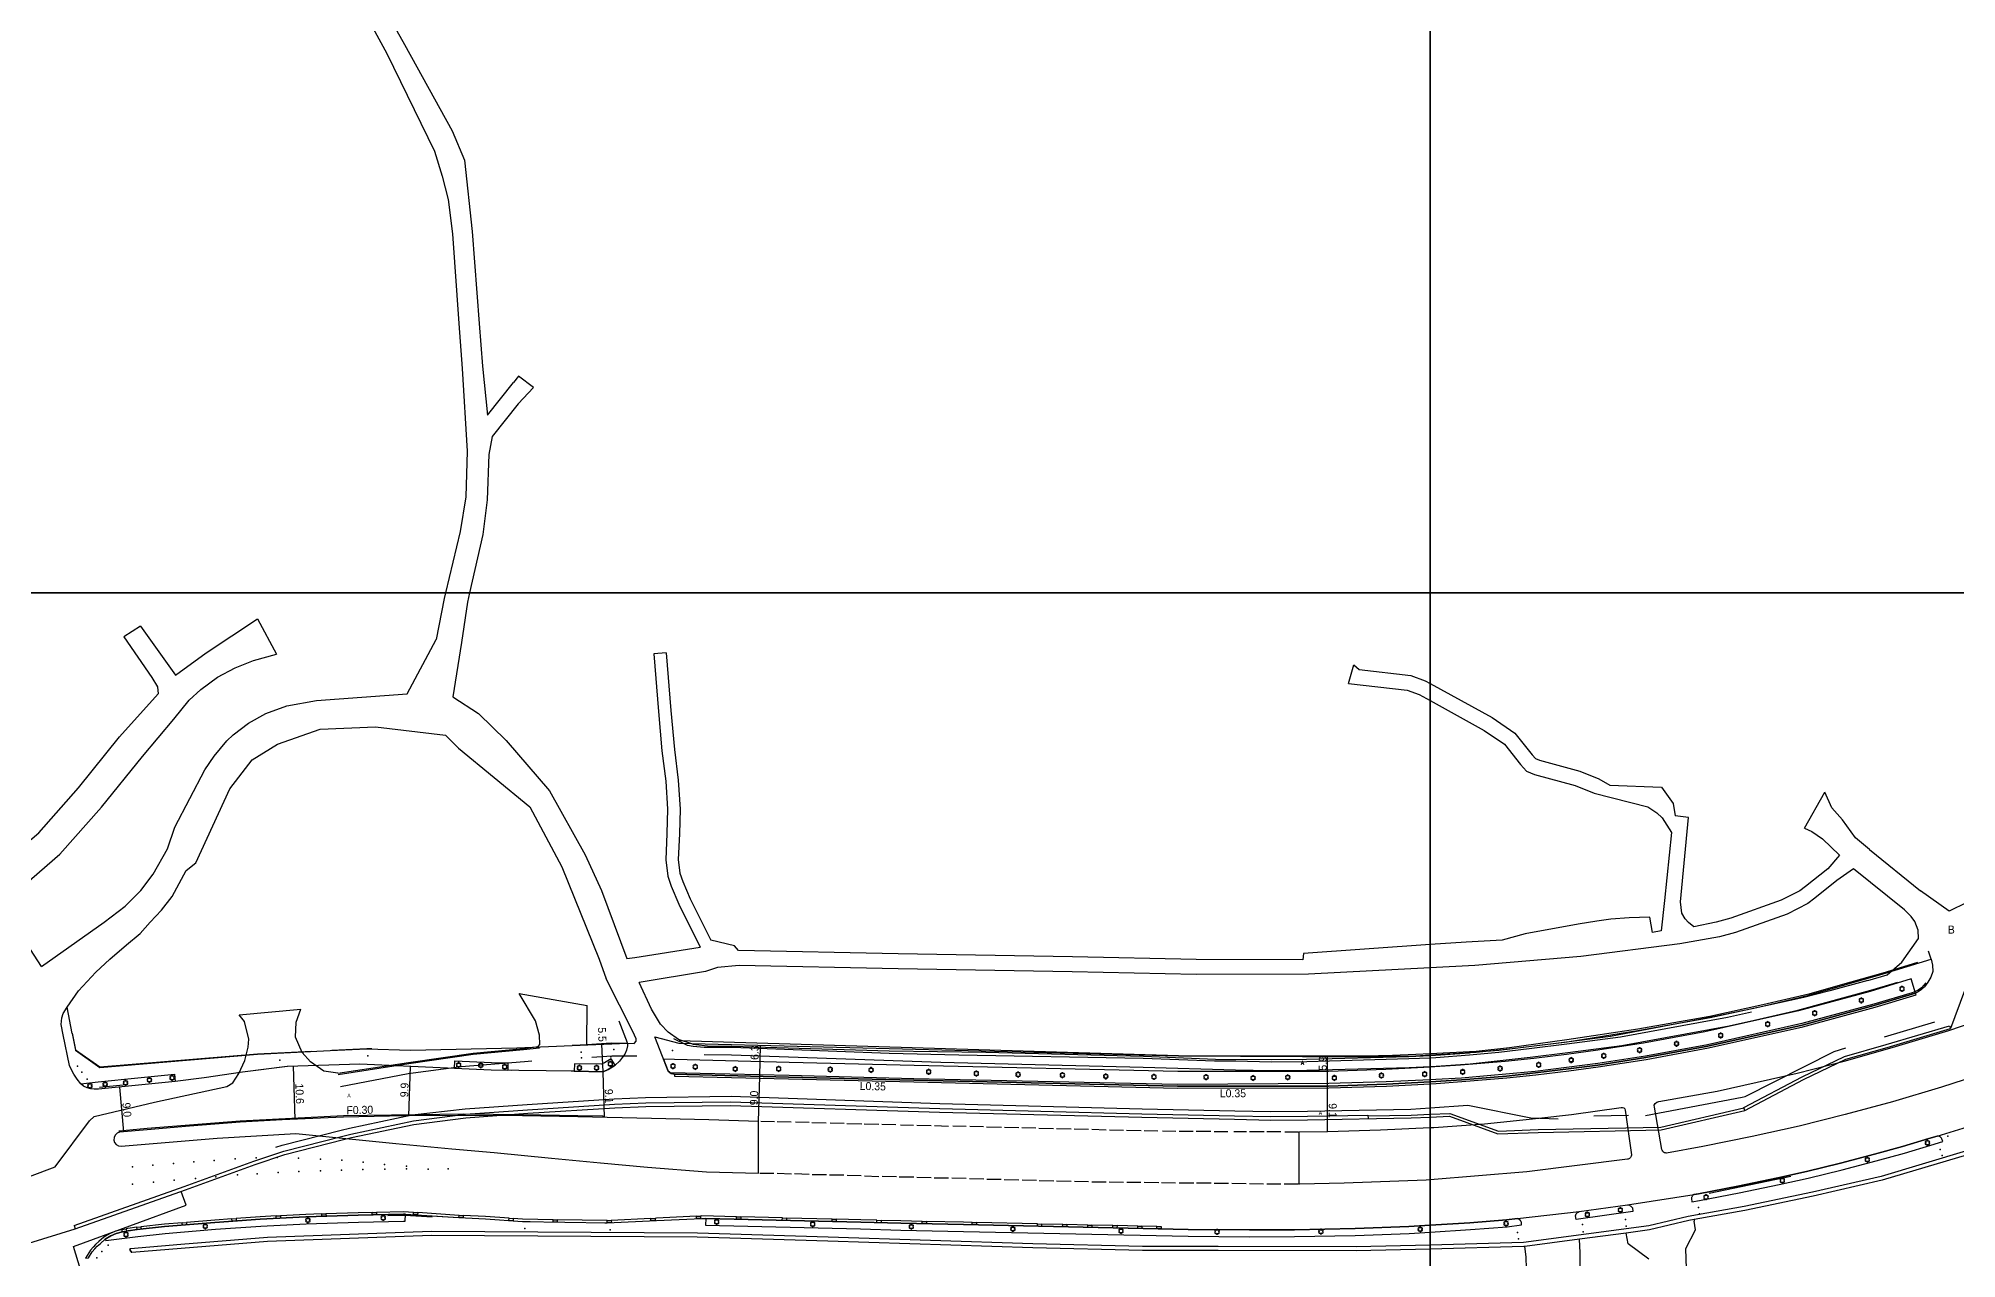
# Model space of a CAD drawing. Header units: metres. Extents: x -18400 to -16000, y -119400 to -117000.
# Drawn here: x -17078.3 to -16694.7, y -117733.1 to -117489.2 of the extents above; entities that cross this region are included whole.
import ezdxf

# ---------------------------------------------------------------- set-up
doc = ezdxf.new("R2010")
doc.units = ezdxf.units.M
doc.header["$LTSCALE"] = 2.5
for name, color, linetype in [('側溝・桝', 7, 'Continuous'), ('図郭', 7, 'Continuous'), ('幅員', 7, 'Continuous'), ('植栽', 7, 'Continuous'), ('歩道・分離帯・安全施設', 7, 'Continuous'), ('舗装', 7, 'Continuous'), ('道路', 7, 'Continuous')]:
    doc.layers.add(name, color=color, linetype=linetype)
doc.styles.add('DM_ANOTATION', font='txt.shx', dxfattribs={"bigfont": 'pscdm.shx'})
doc.styles.get("Standard").update_dxf_attribs({"font": ''})
doc.styles.get('Standard').set_extended_font_data('@MS PGothic')

# ---------------------------------------------------------------- blocks, each defined once
blk = doc.blocks.new('223900')
for centre, start, end in [((-0.57735, 0.333333), 30, 270), ((-0.57735, -0.333333), 90, 330), ((0, 0.666667), 330, 210), ((0.57735, 0.333333), 270, 150), ((0.57735, -0.333333), 210, 90), ((0, -0.666667), 150, 30)]:
    blk.add_arc(centre, 0.333333, start, end)

msp = doc.modelspace()

# ---------------------------------------------------------------- linework, layer by layer
at = {"layer": '側溝・桝'}
for points in [[(-16800, -117698.14), (-16798.79, -117698.07), (-16793.64, -117697.71), (-16784.62, -117696.96), (-16778.84, -117696.34), (-16772.24, -117695.54), (-16766.39, -117694.76), (-16756.76, -117693.27), (-16744.33, -117690.99), (-16725.46, -117686.76), (-16711.01, -117682.85), (-16702.81, -117680.36), (-16702.92, -117680.01)], [(-16737.06, -117703.49), (-16737.27, -117702.92), (-16725.57, -117696.76), (-16717.09, -117692.67), (-16708.78, -117690.32), (-16696.1, -117686.56), (-16695.92, -117687.13)], [(-16951.08, -117696.25), (-16951.09, -117696.6), (-16928.26, -117697.18), (-16903.24, -117697.77), (-16850.49, -117699.01), (-16820.26, -117698.99), (-16808.7, -117698.61), (-16800, -117698.14)], [(-17071.15, -117726.48), (-17049.11, -117718.68), (-17035.19, -117713.61), (-17029.21, -117711.63), (-17017.41, -117708.61), (-17015.79, -117708.24), (-17003.3, -117705.59), (-16992.85, -117704.24), (-16980.45, -117703.35), (-16963.07, -117702.25), (-16956.84, -117701.97), (-16939.9, -117701.76), (-16898.05, -117703.12), (-16857.61, -117704.13), (-16839.08, -117704.55), (-16831.85, -117704.72), (-16824.48, -117704.64), (-16812.41, -117704.41)], [(-17062.08, -117707.84), (-17062.11, -117707.55), (-17056.56, -117707.04), (-17037.93, -117705.54), (-17017.27, -117704.5), (-16993.22, -117704.17), (-16981.5, -117704.28), (-16970.43, -117704.47), (-16965.44, -117704.58), (-16965.45, -117704.88)], [(-16812.41, -117704.56), (-16803.79, -117704.4), (-16800, -117704.25)], [(-16800, -117704.25), (-16796.05, -117704.09), (-16786.33, -117707.63), (-16778.37, -117707.32), (-16753.86, -117706.82), (-16737.25, -117702.97)], [(-16692.75, -117711.58), (-16709.8, -117716.67), (-16723.53, -117719.82), (-16737.17, -117722.7), (-16748.41, -117724.71), (-16756.25, -117726.57), (-16781.3, -117729.89), (-16800, -117730.38)], [(-17021.6, -117724.17), (-17024.81, -117724.28), (-17029.89, -117724.54)], [(-17011.53, -117723.87), (-17014.35, -117723.93), (-17020.77, -117724.14)], [(-17003.26, -117723.86), (-17005.24, -117723.73), (-17010.7, -117723.85)], [(-16994.16, -117724.45), (-17002.43, -117723.91)], [(-16984.16, -117725.03), (-16988.85, -117724.7), (-16993.33, -117724.49)], [(-17061.57, -117727.26), (-17061.6, -117727.27), (-17062.88, -117727.63), (-17064.03, -117728.13), (-17065.17, -117728.8), (-17066.19, -117729.71), (-17066.83, -117730.29), (-17067.31, -117730.81), (-17067.89, -117731.44), (-17068.85, -117733)], [(-17058.59, -117726.8), (-17060.41, -117727.06), (-17060.75, -117727.12)], [(-16800, -117730.38), (-16814.75, -117730.76), (-16842.37, -117730.7), (-16857.51, -117730.66), (-16879.41, -117730.16), (-16920.38, -117728.81), (-16946.51, -117728.03), (-16999.69, -117727.7), (-17032.49, -117728.89), (-17049.81, -117730.25), (-17059.86, -117731.17)], [(-17049.51, -117725.93), (-17053.08, -117726.22), (-17057.8, -117726.72)], [(-17039.59, -117725.15), (-17043.02, -117725.38), (-17048.68, -117725.86)], [(-17030.72, -117724.58), (-17033.93, -117724.75), (-17038.76, -117725.09)], [(-16975.36, -117725.32), (-16981.47, -117725.22), (-16983.33, -117725.09)], [(-16964.55, -117725.48), (-16974.53, -117725.33)], [(-16955.8, -117725.09), (-16963.72, -117725.45)], [(-16946.71, -117724.64), (-16954.68, -117725.04), (-16954.97, -117725.05)], [(-16938.65, -117724.75), (-16945.6, -117724.58), (-16945.88, -117724.6)], [(-16929.51, -117724.97), (-16937.82, -117724.77)], [(-16919.57, -117725.21), (-16928.68, -117724.99)], [(-16910.6, -117725.43), (-16913.83, -117725.34), (-16918.74, -117725.23)], [(-16901.53, -117725.65), (-16905.79, -117725.55), (-16909.77, -117725.45)], [(-16891.54, -117725.88), (-16893.28, -117725.84), (-16900.7, -117725.67)], [(-16878.49, -117726.17), (-16890.71, -117725.9)], [(-16873.45, -117726.27), (-16877.66, -117726.18)], [(-16868.44, -117726.38), (-16872.62, -117726.29)], [(-16863.42, -117726.49), (-16867.61, -117726.4)], [(-16858.44, -117726.6), (-16862.59, -117726.51)], [(-16854.62, -117726.68), (-16857.61, -117726.62)], [(-16747.19, -117725.31), (-16748.24, -117725.5), (-16756.12, -117727.36), (-16760.79, -117727.98)], [(-17059.87, -117731.17), (-17060.04, -117731.29)], [(-17060.04, -117731.29), (-17059.61, -117731.89)], [(-17059.61, -117731.89), (-17059.95, -117731.4)], [(-16770.11, -117729.22), (-16781.01, -117730.67)], [(-17068.85, -117733), (-17068.26, -117732.93)]]:
    msp.add_lwpolyline(points, dxfattribs=at)
at = {"layer": '側溝・桝', "flags": 128}
for points in [[(-16812.41, -117704.41), (-16812.4, -117705.11)], [(-17071.15, -117726.48), (-17070.93, -117727.14)]]:
    msp.add_lwpolyline(points, dxfattribs=at)
at = {"layer": '側溝・桝'}
for points in [[(-17030.7, -117725.05), (-17030.72, -117724.58), (-17029.89, -117724.54), (-17029.87, -117725.01)], [(-17021.58, -117724.64), (-17021.6, -117724.17), (-17020.77, -117724.14), (-17020.75, -117724.61)], [(-17011.52, -117724.34), (-17011.53, -117723.87), (-17010.7, -117723.85), (-17010.69, -117724.32)], [(-17003.29, -117724.32), (-17003.26, -117723.86), (-17002.43, -117723.91), (-17002.46, -117724.38)], [(-16994.18, -117724.92), (-16994.16, -117724.45), (-16993.33, -117724.49), (-16993.35, -117724.96)], [(-17061.49, -117727.72), (-17061.57, -117727.26), (-17060.75, -117727.12), (-17060.67, -117727.58)], [(-17058.55, -117727.27), (-17058.59, -117726.8), (-17057.8, -117726.72), (-17057.75, -117727.18)], [(-17049.47, -117726.39), (-17049.51, -117725.93), (-17048.68, -117725.86), (-17048.64, -117726.32)], [(-17039.56, -117725.61), (-17039.59, -117725.15), (-17038.76, -117725.09), (-17038.72, -117725.55)], [(-16984.19, -117725.5), (-16984.16, -117725.03), (-16983.33, -117725.09), (-16983.36, -117725.55)], [(-16975.37, -117725.78), (-16975.36, -117725.32), (-16974.53, -117725.33), (-16974.54, -117725.79)], [(-16964.53, -117725.95), (-16964.55, -117725.48), (-16963.72, -117725.45), (-16963.69, -117725.91)], [(-16955.78, -117725.55), (-16955.8, -117725.09), (-16954.97, -117725.05), (-16954.95, -117725.52)], [(-16946.69, -117725.1), (-16946.71, -117724.64), (-16945.88, -117724.6), (-16945.86, -117725.06)], [(-16938.66, -117725.21), (-16938.65, -117724.75), (-16937.82, -117724.77), (-16937.83, -117725.23)], [(-16929.52, -117725.43), (-16929.51, -117724.97), (-16928.68, -117724.99), (-16928.69, -117725.45)], [(-16919.58, -117725.67), (-16919.57, -117725.21), (-16918.74, -117725.23), (-16918.74, -117725.69)], [(-16910.62, -117725.89), (-16910.6, -117725.43), (-16909.77, -117725.45), (-16909.78, -117725.92)], [(-16901.54, -117726.12), (-16901.53, -117725.65), (-16900.7, -117725.67), (-16900.71, -117726.14)], [(-16891.55, -117726.35), (-16891.54, -117725.88), (-16890.71, -117725.9), (-16890.72, -117726.36)], [(-16878.5, -117726.63), (-16878.49, -117726.17), (-16877.66, -117726.18), (-16877.67, -117726.65)], [(-16873.46, -117726.74), (-16873.45, -117726.27), (-16872.62, -117726.29), (-16872.63, -117726.76)], [(-16868.45, -117726.85), (-16868.44, -117726.38), (-16867.61, -117726.4), (-16867.62, -117726.87)], [(-16863.43, -117726.96), (-16863.42, -117726.49), (-16862.59, -117726.51), (-16862.6, -117726.98)], [(-16858.45, -117727.07), (-16858.44, -117726.6), (-16857.61, -117726.62), (-16857.62, -117727.08)], [(-16854.63, -117727.15), (-16854.62, -117726.68), (-16853.79, -117726.7), (-16853.79, -117727.17)]]:
    msp.add_lwpolyline(points, close=True, dxfattribs=at)
at = {"layer": '図郭'}
for points in [[(-17600, -117600), (-16800, -117600), (-16800, -117000), (-17600, -117000)], [(-16800, -117600), (-16000, -117600), (-16000, -117000), (-16800, -117000)], [(-17600, -118200), (-16800, -118200), (-16800, -117600), (-17600, -117600)], [(-16800, -118200), (-16000, -118200), (-16000, -117600), (-16800, -117600)]]:
    msp.add_lwpolyline(points, close=True, dxfattribs=at)
at = {"layer": '幅員'}
for points in [[(-16965.35, -117695.76), (-16965.58, -117690.25)], [(-16934.02, -117696.68), (-16933.86, -117690.43)], [(-16820.5, -117698.63), (-16820.47, -117692.74)], [(-17026.92, -117705.22), (-17027.27, -117694.64)], [(-17004.2, -117704.54), (-17003.87, -117694.67)], [(-16965.1, -117704.89), (-16965.35, -117695.76)], [(-16934.25, -117705.66), (-16934.02, -117696.68)], [(-17062.04, -117698.81), (-17061.23, -117707.77)], [(-16820.5, -117707.69), (-16820.5, -117698.63)]]:
    msp.add_lwpolyline(points, dxfattribs=at)
at = {"layer": '植栽'}
for points in [[(-16800, -117697.78), (-16798.83, -117697.72), (-16793.69, -117697.35), (-16784.68, -117696.6), (-16778.91, -117695.99), (-16772.31, -117695.19), (-16766.47, -117694.41), (-16756.85, -117692.92), (-16744.44, -117690.64), (-16725.6, -117686.42), (-16711.17, -117682.51), (-16702.92, -117680.01), (-16703.77, -117677.2)], [(-16703.77, -117677.2), (-16711.98, -117679.69), (-16726.31, -117683.56), (-16745.03, -117687.76), (-16757.34, -117690.02), (-16766.89, -117691.5), (-16772.69, -117692.27), (-16779.24, -117693.07), (-16784.95, -117693.67), (-16793.92, -117694.42), (-16799.01, -117694.78), (-16800, -117694.83)], [(-16800, -117694.83), (-16808.85, -117695.31), (-16820.33, -117695.69), (-16850.45, -117695.71), (-16903.16, -117694.47), (-16928.18, -117693.88), (-16951.07, -117693.3), (-16953.29, -117693.26), (-16952.33, -117695.64), (-16951.74, -117696.09), (-16951.14, -117696.25), (-16928.25, -117696.83), (-16903.23, -117697.41), (-16850.49, -117698.65), (-16820.28, -117698.63), (-16808.72, -117698.25), (-16800, -117697.78)], [(-16800, -117726.44), (-16804.21, -117726.69), (-16815, -117727.11), (-16827.12, -117727.33), (-16836.12, -117727.37), (-16848.36, -117727.29), (-16893.29, -117726.31), (-16905.81, -117726.02), (-16913.84, -117725.81), (-16944.84, -117725.06), (-16944.87, -117726.42), (-16913.88, -117727.17), (-16905.84, -117727.38), (-16893.32, -117727.67), (-16848.38, -117728.64), (-16836.13, -117728.73), (-16827.1, -117728.69), (-16814.96, -117728.47), (-16804.14, -117728.05), (-16800, -117727.8)], [(-16800, -117727.8), (-16791.93, -117727.3), (-16784.57, -117726.72), (-16781.68, -117726.37), (-16781.73, -117725.83), (-16781.82, -117725.66), (-16781.93, -117725.49), (-16782.09, -117725.33), (-16782.26, -117725.21), (-16782.5, -117725.1)], [(-16782.5, -117725.1), (-16784.7, -117725.37), (-16792.03, -117725.95), (-16800, -117726.44)]]:
    msp.add_lwpolyline(points, dxfattribs=at)
for points in [[(-16984.42, -117695.47), (-16987.74, -117695.42), (-16995.06, -117695.08), (-16994.99, -117693.58), (-16987.69, -117693.92), (-16984.4, -117693.97)], [(-16963.76, -117693.15), (-16965.08, -117693.97), (-16965.68, -117694.25), (-16971.09, -117694.15), (-16971.12, -117695.65), (-16965.35, -117695.76), (-16964.36, -117695.29), (-16962.97, -117694.43)], [(-17050.9, -117697.7), (-17058.25, -117698.42), (-17066.26, -117699.24), (-17067.16, -117699.24), (-17067.79, -117699.18), (-17068.53, -117698.96), (-17069.24, -117698.62), (-17069.71, -117698.25), (-17069.79, -117698.18), (-17066.34, -117697.74), (-17058.4, -117696.93), (-17051.04, -117696.21)], [(-16747.23, -117720.28), (-16747.35, -117720.38), (-16747.42, -117720.44), (-16747.49, -117720.52), (-16747.55, -117720.61), (-16747.6, -117720.7), (-16747.65, -117720.8), (-16747.68, -117720.91), (-16747.72, -117721.11), (-16747.62, -117721.75), (-16746.1, -117721.5), (-16738.19, -117719.97), (-16730.19, -117718.27), (-16724.41, -117717.01), (-16717.59, -117715.33), (-16710.78, -117713.57), (-16705.11, -117712), (-16699.83, -117710.42), (-16697.48, -117709.7), (-16697.65, -117709.15), (-16697.73, -117709.02), (-16697.84, -117708.9), (-16697.97, -117708.78), (-16698.12, -117708.7), (-16698.29, -117708.63), (-16698.45, -117708.6), (-16698.56, -117708.59), (-16700.23, -117709.11), (-16705.49, -117710.68), (-16711.13, -117712.24), (-16717.93, -117714), (-16724.72, -117715.67), (-16730.48, -117716.93), (-16738.46, -117718.62), (-16746.34, -117720.14)], [(-17064.8, -117729.45), (-17058.37, -117728.65), (-17052.9, -117728.07), (-17042.88, -117727.24), (-17033.82, -117726.61), (-17024.73, -117726.13), (-17014.3, -117725.79), (-17005.28, -117725.59), (-17004.95, -117725.61), (-17004.86, -117724.22), (-17005.25, -117724.2), (-17014.33, -117724.4), (-17024.79, -117724.74), (-17033.9, -117725.21), (-17042.98, -117725.85), (-17053.03, -117726.69), (-17058.55, -117727.27), (-17060.34, -117727.52), (-17061.49, -117727.72), (-17062.73, -117728.07), (-17063.81, -117728.54), (-17064.9, -117729.18)], [(-16759.43, -117723.68), (-16770.8, -117725.27), (-16770.9, -117724.58), (-16770.85, -117724.37), (-16770.76, -117724.17), (-16770.65, -117724.01), (-16770.49, -117723.86), (-16770.39, -117723.79), (-16770.18, -117723.69), (-16760.49, -117722.37), (-16760.37, -117722.38), (-16760.14, -117722.43), (-16760.03, -117722.48), (-16759.95, -117722.52), (-16759.85, -117722.59), (-16759.77, -117722.66), (-16759.69, -117722.74), (-16759.61, -117722.84), (-16759.53, -117722.98)]]:
    msp.add_lwpolyline(points, close=True, dxfattribs=at)
at = {"layer": '歩道・分離帯・安全施設'}
for points in [[(-16699.8, -117673.23), (-16699.51, -117674.45), (-16699.48, -117675.71), (-16699.88, -117676.86), (-16700.43, -117677.82), (-16701.14, -117678.75), (-16701.71, -117679.3), (-16702.4, -117679.76), (-16702.92, -117680.01), (-16711.17, -117682.51), (-16725.6, -117686.42), (-16744.44, -117690.64), (-16756.85, -117692.92), (-16766.47, -117694.41), (-16772.31, -117695.19), (-16778.91, -117695.99), (-16784.68, -117696.6), (-16793.69, -117697.35), (-16798.83, -117697.72), (-16800, -117697.78)], [(-16699.8, -117673.23), (-16699.51, -117674.45), (-16699.48, -117675.71), (-16699.88, -117676.86), (-16700.43, -117677.82), (-16701.14, -117678.75), (-16701.71, -117679.3), (-16702.4, -117679.76), (-16702.92, -117680.01), (-16711.17, -117682.51), (-16725.6, -117686.42), (-16744.44, -117690.64), (-16756.85, -117692.92), (-16766.47, -117694.41), (-16772.31, -117695.19), (-16778.91, -117695.99), (-16784.68, -117696.6), (-16793.69, -117697.35), (-16798.83, -117697.72), (-16800, -117697.78)], [(-16702.52, -117673.88), (-16709.42, -117676.04), (-16717.98, -117678.43), (-16724.28, -117680.21), (-16733.46, -117682.39), (-16744.02, -117684.69), (-16758.45, -117687.26), (-16772.63, -117689.35), (-16784.13, -117690.98), (-16790.77, -117691.73), (-16800, -117692.19)], [(-16700.15, -117677.33), (-16700.43, -117677.82), (-16701.14, -117678.75), (-16701.71, -117679.3), (-16702.4, -117679.76), (-16702.92, -117680.01), (-16711.17, -117682.51), (-16725.6, -117686.42), (-16744.44, -117690.64), (-16756.85, -117692.92), (-16766.47, -117694.41), (-16772.31, -117695.19), (-16778.91, -117695.99), (-16784.68, -117696.6), (-16793.69, -117697.35), (-16798.83, -117697.72), (-16800, -117697.78)], [(-16700.88, -117677.99), (-16701.24, -117678.46), (-16701.74, -117678.95), (-16702.4, -117679.43), (-16702.93, -117679.71), (-16703.56, -117680), (-16711.26, -117682.23), (-16725.62, -117686.11), (-16744.48, -117690.39), (-16756.88, -117692.64), (-16766.47, -117694.08), (-16778.97, -117695.7), (-16793.72, -117697.05), (-16798.86, -117697.3), (-16800, -117697.35)], [(-16711.87, -117679.45), (-16706.42, -117677.83)], [(-16791.95, -117694.16), (-16779.97, -117692.85), (-16772.43, -117691.93), (-16761.65, -117690.51), (-16740.16, -117686.57), (-16735.12, -117685.43), (-16726.47, -117683.43), (-16711.87, -117679.45)], [(-17073.31, -117688.39), (-17073.74, -117686.27), (-17073.59, -117684.95), (-17073.34, -117684.1), (-17072.54, -117682.84)], [(-16971.54, -117690.41), (-16960.51, -117689.95), (-16962.15, -117685.61)], [(-16735.69, -117683.81), (-16740.5, -117684.9), (-16761.91, -117688.83), (-16772.64, -117690.24), (-16780.16, -117691.16), (-16786.23, -117691.88), (-16792.09, -117692.46)], [(-16688.83, -117695.97), (-16697.71, -117698.86), (-16707.51, -117701.76), (-16716.96, -117704.32), (-16726.2, -117706.65), (-16735.58, -117708.72), (-16745.42, -117710.7), (-16752.69, -117712.03), (-16752.8, -117712.01), (-16752.94, -117711.98), (-16753.08, -117711.93), (-16753.19, -117711.86), (-16753.29, -117711.79), (-16753.38, -117711.71), (-16753.47, -117711.6), (-16753.56, -117711.43), (-16753.62, -117711.27), (-16755.14, -117702.85), (-16755.15, -117702.43), (-16754.96, -117702.06), (-16754.64, -117701.8), (-16754.23, -117701.72), (-16742.58, -117699.6), (-16726.59, -117696.06), (-16717.17, -117693.62), (-16707.59, -117690.93), (-16696.23, -117687.48), (-16686.12, -117684.03)], [(-16709.11, -117688.75), (-16699.04, -117685.76)], [(-16960.51, -117690.04), (-16960.5, -117690.55), (-16960.69, -117691.46), (-16961.04, -117692.2), (-16961.47, -117692.86), (-16962.1, -117693.62), (-16962.97, -117694.43), (-16964.36, -117695.29), (-16965.35, -117695.76), (-16971.19, -117695.65), (-16987.74, -117695.42), (-17014, -117694.2), (-17028.44, -117694.68), (-17037.49, -117695.82), (-17045.1, -117696.96), (-17050.9, -117697.7), (-17058.25, -117698.42), (-17066.26, -117699.24), (-17067.16, -117699.24), (-17067.79, -117699.18), (-17068.53, -117698.96), (-17069.24, -117698.62), (-17069.79, -117698.18), (-17070.54, -117697.23), (-17071.19, -117696.22), (-17071.59, -117695.47), (-17072.06, -117694.49), (-17073.31, -117688.39)], [(-16960.51, -117690.04), (-16960.5, -117690.55), (-16960.69, -117691.46), (-16961.04, -117692.2), (-16961.47, -117692.86), (-16962.1, -117693.62), (-16962.97, -117694.43), (-16964.36, -117695.29), (-16965.35, -117695.76), (-16971.19, -117695.65), (-16987.74, -117695.42), (-17014, -117694.2), (-17028.44, -117694.68), (-17037.49, -117695.82), (-17045.1, -117696.96), (-17050.9, -117697.7), (-17058.25, -117698.42), (-17066.26, -117699.24), (-17067.16, -117699.24), (-17067.79, -117699.18), (-17068.53, -117698.96), (-17069.24, -117698.62), (-17069.79, -117698.18), (-17070.54, -117697.23), (-17071.19, -117696.22), (-17071.59, -117695.47), (-17072.06, -117694.49), (-17073.31, -117688.39)], [(-17071.52, -117688.03), (-17070.86, -117691.37), (-17066.02, -117694.79), (-17034.49, -117692.17), (-17023.62, -117691.6)], [(-16800, -117697.78), (-16808.72, -117698.25), (-16820.28, -117698.63), (-16850.49, -117698.65), (-16903.23, -117697.41), (-16928.25, -117696.83), (-16951.14, -117696.25), (-16951.74, -117696.09), (-16952.33, -117695.64), (-16952.57, -117695.09), (-16955.04, -117688.79)], [(-16800, -117697.78), (-16808.72, -117698.25), (-16820.28, -117698.63), (-16850.49, -117698.65), (-16903.23, -117697.41), (-16928.25, -117696.83), (-16951.14, -117696.25), (-16951.74, -117696.09), (-16952.33, -117695.64), (-16952.57, -117695.09), (-16955.04, -117688.79)], [(-16800, -117692.19), (-16802.81, -117692.33), (-16807.48, -117692.48), (-16813.15, -117692.65), (-16850.3, -117692.56), (-16950.14, -117689.58)], [(-17019.61, -117691.4), (-17012.57, -117691.07), (-17011.63, -117691.1)], [(-16978.06, -117691.04), (-16981.26, -117691.38), (-16991.32, -117692.31), (-17004.2, -117694.19), (-17018.36, -117696.36)], [(-17017.89, -117698.71), (-17004.32, -117696.08), (-16993.75, -117694.68), (-16981.1, -117693.68), (-16979.64, -117693.58)], [(-16967.64, -117692.82), (-16963.6, -117692.56), (-16958.61, -117692.58)], [(-16800, -117697.78), (-16808.72, -117698.25), (-16820.28, -117698.63), (-16850.49, -117698.65), (-16903.23, -117697.41), (-16928.25, -117696.83), (-16951.14, -117696.25), (-16951.74, -117696.09), (-16952.33, -117695.64), (-16953.29, -117693.26)], [(-16945.14, -117692.27), (-16939.67, -117692.34), (-16897.79, -117693.82), (-16857.38, -117694.83), (-16838.87, -117695.35), (-16831.79, -117695.52), (-16824.62, -117695.44), (-16804.17, -117694.87), (-16800, -117694.7)], [(-16800, -117693), (-16804.23, -117693.17), (-16824.66, -117693.74), (-16831.78, -117693.82), (-16838.82, -117693.65), (-16843.12, -117693.66), (-16857.34, -117693.13), (-16894.23, -117692.46), (-16908.15, -117692.07), (-16939.52, -117690.92), (-16945.12, -117690.93)], [(-16792.09, -117692.46), (-16798.86, -117692.96), (-16800, -117693)], [(-16756.92, -117704.5), (-16737.55, -117700.83), (-16737, -117700.72), (-16719.21, -117691.68), (-16716.82, -117690.98)], [(-17028.5, -117694.69), (-17037.49, -117695.82), (-17045.1, -117696.96), (-17050.9, -117697.7), (-17058.25, -117698.42), (-17066.26, -117699.24), (-17067.16, -117699.24), (-17067.79, -117699.18), (-17068.53, -117698.96), (-17069.24, -117698.62), (-17069.71, -117698.25)], [(-16983.77, -117695.48), (-16987.74, -117695.42), (-17014, -117694.2)], [(-16962.97, -117694.43), (-16964.36, -117695.29), (-16965.35, -117695.76), (-16971.19, -117695.65), (-16971.76, -117695.64)], [(-16800, -117697.35), (-16808.78, -117697.77), (-16820.25, -117698.12), (-16850.53, -117698.27), (-16903.21, -117697.14), (-16928.18, -117696.48), (-16951.89, -117695.94)], [(-16800, -117694.7), (-16798.76, -117694.65), (-16791.95, -117694.16)], [(-17061.36, -117698.44), (-17066.05, -117698.9)], [(-17030.79, -117710.84), (-17029.56, -117710.43), (-17017.71, -117707.39), (-17016.06, -117707.02), (-17003.51, -117704.36), (-16992.96, -117703.14), (-16980.52, -117702.26), (-16963.13, -117701.15), (-16956.87, -117700.87), (-16939.76, -117700.64), (-16898.02, -117702.12), (-16857.59, -117703.13)], [(-16857.59, -117703.13), (-16839.06, -117703.55), (-16831.84, -117703.72), (-16824.5, -117703.64), (-16803.85, -117703.25), (-16800, -117702.97)], [(-16800, -117702.97), (-16792.47, -117702.42), (-16779.86, -117704.93), (-16774.38, -117705.15)], [(-16800, -117706.9), (-16799.21, -117706.86), (-16789.12, -117706.15), (-16778.21, -117705.05), (-16771.68, -117704.29), (-16761.78, -117702.87), (-16761.5, -117702.86), (-16761.24, -117702.97), (-16761.04, -117703.17), (-16760.95, -117703.44), (-16759.72, -117712.34), (-16759.72, -117712.43), (-16759.76, -117712.59), (-16759.81, -117712.73), (-16759.9, -117712.87), (-16759.99, -117712.98), (-16760.1, -117713.08), (-16760.22, -117713.16), (-16760.37, -117713.21), (-16760.51, -117713.25), (-16780.64, -117715.76), (-16800, -117717.35)], [(-16760.31, -117704.5), (-16767.22, -117704.64)], [(-16931.08, -117705.75), (-16933.81, -117705.68)], [(-16927.73, -117705.83), (-16930.56, -117705.76)], [(-16924.17, -117705.92), (-16926.91, -117705.85)], [(-16920.74, -117706.01), (-16923.61, -117705.93)], [(-16917.16, -117706.11), (-16919.96, -117706.04)], [(-16913.65, -117706.21), (-16916.6, -117706.13)], [(-16910.24, -117706.3), (-16913.13, -117706.22)], [(-16906.84, -117706.39), (-16909.6, -117706.31)], [(-16903.26, -117706.48), (-16905.88, -117706.41)], [(-16899.74, -117706.58), (-16902.61, -117706.5)], [(-16896.3, -117706.67), (-16899.11, -117706.59)], [(-16892.76, -117706.71), (-16895.42, -117706.64)], [(-16889.26, -117706.79), (-16892.04, -117706.72)], [(-16885.71, -117706.88), (-16888.66, -117706.81)], [(-16882.19, -117706.97), (-16885.09, -117706.89)], [(-16878.8, -117707.05), (-16881.64, -117706.98)], [(-16875.26, -117707.14), (-16878.2, -117707.06)], [(-16871.75, -117707.22), (-16874.66, -117707.15)], [(-16868.28, -117707.31), (-16871.14, -117707.24)], [(-16864.73, -117707.4), (-16867.65, -117707.32)], [(-16861.29, -117707.48), (-16864.12, -117707.41)], [(-16857.78, -117707.57), (-16860.68, -117707.5)], [(-16854.45, -117707.65), (-16857.19, -117707.58)], [(-16850.8, -117707.66), (-16853.47, -117707.64)], [(-16847.33, -117707.69), (-16850.18, -117707.67)], [(-16843.83, -117707.72), (-16846.73, -117707.7)], [(-16840.41, -117707.76), (-16843.18, -117707.73)], [(-16836.71, -117707.76), (-16839.26, -117707.75)], [(-16833.14, -117707.77), (-16836.08, -117707.76)], [(-16829.83, -117707.78), (-16832.64, -117707.77)], [(-16826.28, -117707.79), (-16829.04, -117707.81)], [(-16800, -117717.35), (-16800.74, -117717.42), (-16817.16, -117718.02), (-16826.11, -117718.21), (-16826.13, -117718.2), (-16826.14, -117718.2), (-16826.16, -117718.18), (-16826.17, -117718.16), (-16826.19, -117718.14), (-16826.19, -117718.12), (-16826.15, -117707.77)], [(-16826.15, -117707.77), (-16820.5, -117707.69), (-16809.93, -117707.36), (-16800, -117706.9)], [(-16800, -117726.44), (-16792.03, -117725.95), (-16784.7, -117725.37), (-16782.5, -117725.1), (-16770.18, -117723.69), (-16760.49, -117722.37), (-16746.34, -117720.14), (-16738.46, -117718.62), (-16730.48, -117716.93), (-16724.72, -117715.67), (-16717.93, -117714), (-16711.13, -117712.24), (-16705.49, -117710.68), (-16700.23, -117709.11), (-16698.56, -117708.59), (-16690.81, -117706.21)], [(-16800, -117726.44), (-16792.03, -117725.95), (-16784.7, -117725.37), (-16782.5, -117725.1), (-16770.18, -117723.69), (-16760.49, -117722.37), (-16746.34, -117720.14), (-16738.46, -117718.62), (-16730.48, -117716.93), (-16724.72, -117715.67), (-16717.93, -117714), (-16711.13, -117712.24), (-16705.49, -117710.68), (-16700.23, -117709.11), (-16698.56, -117708.59), (-16690.81, -117706.21)], [(-16934.04, -117716.05), (-16931.21, -117716.02)], [(-16930.56, -117716.05), (-16927.71, -117716.14)], [(-16927.05, -117716.09), (-16924.18, -117716.2)], [(-16923.56, -117716.26), (-16920.66, -117716.28)], [(-16920.09, -117716.35), (-16917.21, -117716.37)], [(-16916.58, -117716.39), (-16913.73, -117716.51)], [(-16913.1, -117716.54), (-16910.24, -117716.67)], [(-16909.58, -117716.63), (-16906.7, -117716.71)], [(-16906.14, -117716.74), (-16903.25, -117716.78)], [(-16902.59, -117716.82), (-16899.78, -117716.88)], [(-16744.16, -117720.04), (-16727.84, -117716.6)], [(-16899.17, -117716.94), (-16896.28, -117716.97)], [(-16895.64, -117716.95), (-16892.76, -117717.04)], [(-16892.09, -117717.08), (-16889.2, -117717.12)], [(-16888.62, -117717.19), (-16885.73, -117717.23)], [(-16885.15, -117717.28), (-16882.23, -117717.35)], [(-16881.55, -117717.34), (-16878.71, -117717.44)], [(-16878.16, -117717.48), (-16875.24, -117717.56)], [(-16874.68, -117717.57), (-16871.77, -117717.62)], [(-16871.11, -117717.63), (-16868.27, -117717.66)], [(-16867.62, -117717.76), (-16864.78, -117717.77)], [(-16864.14, -117717.77), (-16861.31, -117717.82)], [(-16860.65, -117717.84), (-16857.82, -117717.85)], [(-16857.18, -117717.84), (-16854.24, -117717.87)], [(-16853.7, -117717.86), (-16850.9, -117717.95)], [(-16850.16, -117717.92), (-16847.26, -117717.92)], [(-16846.69, -117717.96), (-16843.75, -117717.98)], [(-16843.15, -117718.02), (-16840.31, -117718.04)], [(-16839.63, -117718.02), (-16836.78, -117718.07)], [(-16836.11, -117718.06), (-16833.31, -117718.12)], [(-16832.62, -117718.12), (-16829.8, -117718.12)], [(-16829.14, -117718.17), (-16826.32, -117718.13)], [(-17068.26, -117732.93), (-17067.51, -117731.73), (-17066.97, -117731.13), (-17066.51, -117730.62), (-17065.88, -117730.05), (-17064.9, -117729.18), (-17063.81, -117728.54), (-17062.73, -117728.07), (-17061.49, -117727.72), (-17060.34, -117727.52), (-17058.55, -117727.27), (-17053.03, -117726.69), (-17042.98, -117725.85), (-17033.9, -117725.21), (-17024.79, -117724.74), (-17014.33, -117724.4), (-17005.25, -117724.2), (-16994.22, -117724.91), (-16988.88, -117725.17), (-16981.49, -117725.68), (-16964.53, -117725.95), (-16954.65, -117725.5), (-16945.6, -117725.05), (-16944.84, -117725.06), (-16913.84, -117725.81), (-16905.81, -117726.02), (-16893.29, -117726.31), (-16848.36, -117727.29), (-16836.12, -117727.37), (-16827.12, -117727.33), (-16815, -117727.11), (-16804.21, -117726.69), (-16800, -117726.44)], [(-17068.26, -117732.93), (-17067.51, -117731.73), (-17066.97, -117731.13), (-17066.51, -117730.62), (-17065.88, -117730.05), (-17064.9, -117729.18), (-17063.81, -117728.54), (-17062.73, -117728.07), (-17061.49, -117727.72), (-17060.34, -117727.52), (-17058.55, -117727.27), (-17053.03, -117726.69), (-17042.98, -117725.85), (-17033.9, -117725.21), (-17024.79, -117724.74), (-17014.33, -117724.4), (-17005.25, -117724.2), (-16994.22, -117724.91), (-16988.88, -117725.17), (-16981.49, -117725.68), (-16964.53, -117725.95), (-16954.65, -117725.5), (-16945.6, -117725.05), (-16944.84, -117725.06), (-16913.84, -117725.81), (-16905.81, -117726.02), (-16893.29, -117726.31), (-16848.36, -117727.29), (-16836.12, -117727.37), (-16827.12, -117727.33), (-16815, -117727.11), (-16804.21, -117726.69), (-16800, -117726.44)], [(-16999.57, -117724.82), (-17004.92, -117724.47), (-17008.4, -117724.52)], [(-17004.86, -117724.22), (-16994.22, -117724.91), (-16988.88, -117725.17), (-16981.49, -117725.68), (-16979.93, -117725.71)], [(-16965, -117725.94), (-16964.53, -117725.95), (-16954.65, -117725.5), (-16945.6, -117725.05), (-16944.84, -117725.06)], [(-16747.19, -117725.31), (-16747.16, -117725.59)]]:
    msp.add_lwpolyline(points, dxfattribs=at)
at = {"layer": '歩道・分離帯・安全施設', "flags": 128}
msp.add_lwpolyline([(-16945.12, -117690.93), (-16947.36, -117690.72), (-16948.45, -117690.53), (-16951.18, -117689.14)], dxfattribs=at)
at = {"layer": '歩道・分離帯・安全施設'}
msp.add_lwpolyline([(-17061.75, -117710.64), (-17056.91, -117710.24), (-17042.51, -117708.99), (-17026.79, -117708.12), (-17006.78, -117710.07), (-16995.61, -117711.15), (-16987.17, -117711.91), (-16975.67, -117713.02), (-16965.89, -117713.95), (-16956.45, -117714.81), (-16944.71, -117715.78), (-16934.27, -117716), (-16934.25, -117705.66), (-16944.2, -117705.38), (-16955.68, -117705.12), (-16970.44, -117704.77), (-16981.5, -117704.58), (-16993.22, -117704.47), (-17005.02, -117704.55), (-17017.26, -117704.8), (-17029.52, -117705.33), (-17037.91, -117705.84), (-17048.09, -117706.61), (-17056.53, -117707.34), (-17062.08, -117707.84), (-17062.56, -117708.05), (-17062.93, -117708.4), (-17063.15, -117708.87), (-17063.18, -117709.39), (-17063.03, -117709.88), (-17062.71, -117710.29), (-17062.26, -117710.55)], close=True, dxfattribs=at)
for p in [(-17030.02, -117693.42, 57.53), (-17012.4, -117692.58, 57.09), (-16969.77, -117691.83, 55.48), (-16969.7, -117692.95, 55.51), (-16963.81, -117692.74, 55.27), (-16963.21, -117691.29, 55.18), (-16951.48, -117691.52, 54.7), (-17070.48, -117694.66, 58.13), (-17069.56, -117695.84, 58.14), (-17068.54, -117697.22, 58.16), (-16696.43, -117708.64, 52.87), (-17034.73, -117712.97, 57.33), (-17030.5, -117712.92, 57.25), (-17026.28, -117712.99, 57.15), (-16697.97, -117711.28, 52.83), (-16697.57, -117712.52, 52.8), (-17059.43, -117714.77, 57.73), (-17055.38, -117714.41, 57.62), (-17051.29, -117714.09, 57.59), (-17047.19, -117713.72, 57.52), (-17043.11, -117713.46, 57.43), (-17042.82, -117716.75, 57.38), (-17038.95, -117713.17, 57.4), (-17038.48, -117716.38, 57.29), (-17034.53, -117716.14, 57.23), (-17030.3, -117715.91, 57.14), (-17026.19, -117715.7, 57.06), (-17021.85, -117713.21, 57.03), (-17021.85, -117715.58, 56.98), (-17017.7, -117715.45, 56.89), (-17017.59, -117713.45, 56.93), (-17013.4, -117715.31, 56.79), (-17013.35, -117713.83, 56.82), (-17009.06, -117714.26, 56.72), (-17009.01, -117715.24, 56.71), (-17004.68, -117714.61, 56.64), (-17004.66, -117715.16, 56.62), (-17000.34, -117715.19, 56.37), (-16996.35, -117715.18, 56.46), (-17059.47, -117718.23, 57.63), (-17055.25, -117717.81, 57.62), (-17051.13, -117717.42, 57.5), (-17046.84, -117717.07, 57.43), (-16746.3, -117722.88, 53.04), (-16746.14, -117724.15, 53), (-16980.99, -117727.11, 55.95), (-16963.92, -117727.36, 55.41), (-16782.52, -117727.88, 53.26), (-16769.51, -117726.31, 53.23), (-16769.38, -117727.77, 53.17), (-16760.94, -117725.25, 53.12), (-16760.75, -117726.61, 53), (-17065.59, -117731.69, 57.61), (-17064.35, -117730.43, 57.67), (-16782.3, -117729.16, 53.24), (-17066.61, -117732.93, 57.69)]:
    msp.add_point(p, dxfattribs=at)
at = {"layer": '道路'}
for points in [[(-17024.17, -117430.03), (-17026.03, -117436.55), (-17026.99, -117441.43), (-17027.09, -117444.11), (-17026.85, -117447.51), (-17025.28, -117453.75), (-17023.46, -117460.49), (-17021.52, -117466.34), (-17018.31, -117473.45), (-17013.82, -117482.68), (-17008.58, -117492.2), (-16999.05, -117511.71), (-16997.54, -117516.73), (-16996.36, -117521.41), (-16995.46, -117528.25), (-16994.18, -117546.18)], [(-17021.26, -117432.47), (-17022.81, -117437.32), (-17023.7, -117441.81), (-17023.78, -117444.06), (-17023.58, -117446.99), (-17022.08, -117452.92), (-17020.3, -117459.54), (-17018.44, -117465.14), (-17015.32, -117472.05), (-17012.73, -117476.67), (-17005.06, -117490.44), (-16995.54, -117507.7)], [(-16995.54, -117507.7), (-16993.06, -117513.52)], [(-16993.06, -117513.52), (-16991.51, -117527.78), (-16990.11, -117546.18)], [(-16994.18, -117546.18), (-16993.54, -117555.17), (-16992.55, -117571.71), (-16992.83, -117580.83), (-16993.94, -117587.76), (-16996.85, -117600)], [(-16990.11, -117546.18), (-16989.45, -117554.74), (-16988.5, -117564.53)], [(-16988.5, -117564.53), (-16983.28, -117557.97)], [(-16988.5, -117564.53), (-16983.28, -117557.97)], [(-16982.3, -117556.69), (-16983.28, -117557.97)], [(-16979.3, -117558.98), (-16982.32, -117562.21)], [(-16982.32, -117562.21), (-16987.54, -117568.77)], [(-16982.32, -117562.21), (-16987.54, -117568.77)], [(-16987.54, -117568.77), (-16988.2, -117572.36)], [(-16988.2, -117572.36), (-16988.52, -117581.45), (-16989.39, -117588.36), (-16992.06, -117600)], [(-16996.85, -117600), (-16997.13, -117601.17), (-16998.77, -117609.33)], [(-16992.06, -117600), (-16992.5, -117601.91), (-16993.69, -117609.97)], [(-16509.52, -117600), (-16521.72, -117611.32), (-16528.95, -117617.76), (-16536.56, -117624.37), (-16542.15, -117629.01), (-16548.18, -117634.02), (-16555.78, -117639.99), (-16568.15, -117649.47), (-16576.93, -117655.54), (-16585.43, -117661.21), (-16593.91, -117666.56), (-16601.35, -117671.04), (-16607.65, -117674.42), (-16617.87, -117680.04), (-16628.17, -117685.35), (-16638.84, -117690.51), (-16646.36, -117693.96), (-16653.58, -117697.1), (-16662.17, -117700.6), (-16692.49, -117712.34), (-16709.59, -117717.45), (-16723.35, -117720.61), (-16737.02, -117723.49), (-16747.19, -117725.31)], [(-17050.88, -117616.5), (-17044.7, -117612.04), (-17034.46, -117605.24)], [(-17034.46, -117605.24), (-17030.64, -117612.27)], [(-17057.87, -117606.7), (-17061.21, -117608.83)], [(-17061.21, -117608.83), (-17055.6, -117616.96), (-17054.45, -117618.79), (-17054.35, -117620.19)], [(-17057.87, -117606.7), (-17050.88, -117616.5)], [(-17004.51, -117620.19), (-16998.77, -117609.33)], [(-17004.51, -117620.19), (-16998.77, -117609.33)], [(-17082.68, -117659.81), (-17074, -117652.28), (-17065.65, -117642.88), (-17057.45, -117632.7), (-17051.22, -117625.26), (-17048.16, -117621.45), (-17045.82, -117619.33), (-17042.49, -117616.89), (-17038.94, -117615.02), (-17035.29, -117613.52), (-17030.64, -117612.27)], [(-16993.69, -117609.97), (-16995.4, -117620.83)], [(-16993.69, -117609.97), (-16995.4, -117620.83)], [(-16952.74, -117612.02), (-16955.23, -117612.23)], [(-16955.23, -117612.23), (-16954.27, -117623.76), (-16953.58, -117631.62), (-16952.84, -117637.67), (-16952.47, -117643.28), (-16952.61, -117648.13), (-16952.84, -117653.4), (-16952.43, -117656.65), (-16951.74, -117658.64), (-16950.21, -117662.26), (-16945.94, -117670.83)], [(-16952.74, -117612.02), (-16951.78, -117623.54), (-16951.09, -117631.36), (-16950.35, -117637.44), (-16949.97, -117643.24), (-16950.11, -117648.21), (-16950.33, -117653.3), (-16949.98, -117656.08), (-16949.41, -117657.74), (-16947.94, -117661.21), (-16943.81, -117669.47)], [(-16816.33, -117618.11), (-16815.22, -117614.42)], [(-16815.22, -117614.42), (-16814.17, -117615.35), (-16803.84, -117616.51), (-16800.94, -117617.61), (-16800, -117618.12)], [(-17082.68, -117651.77), (-17078.2, -117647.98), (-17070.23, -117639.01), (-17062.03, -117628.82), (-17054.35, -117620.19)], [(-17077.64, -117674.73), (-17065.13, -117665.87), (-17060.95, -117662.64), (-17057.81, -117659.51), (-17055.3, -117656.26), (-17052.49, -117651.22), (-17050.99, -117646.83), (-17045.03, -117635.43), (-17043.12, -117632.66), (-17040.61, -117629.57), (-17039.35, -117628.37), (-17036.29, -117626.1), (-17032.83, -117624.12), (-17028.58, -117622.63), (-17022.67, -117621.57), (-17004.51, -117620.19)], [(-16995.4, -117620.83), (-16990.29, -117624.15), (-16984.77, -117629.51), (-16976.08, -117639.59), (-16968.96, -117652.39), (-16965.7, -117659.51), (-16960.63, -117673.13), (-16959.04, -117672.91)], [(-16816.33, -117618.11), (-16804.55, -117619.45), (-16802.2, -117620.34), (-16800, -117621.55)], [(-16800, -117618.12), (-16787.58, -117624.95), (-16783.05, -117628.07), (-16779.59, -117632.38), (-16778.92, -117633.14), (-16778.12, -117633.46), (-16770.02, -117635.68), (-16766.21, -117637.21), (-16764.07, -117638.46), (-16753.73, -117638.84)], [(-16800, -117621.55), (-16789.16, -117627.51), (-16785.11, -117630.29), (-16781.88, -117634.31), (-16780.7, -117635.66), (-16779.08, -117636.31), (-16770.98, -117638.52), (-16767.15, -117640.07), (-16756.47, -117642.82), (-16754.62, -117643.99), (-16753.58, -117644.97), (-16751.74, -117647.91)], [(-17035.5, -117633.4), (-17030.44, -117630.24), (-17021.94, -117627.26), (-17010.9, -117626.8), (-16996.87, -117628.48), (-16994.29, -117631.08), (-16980.02, -117642.82), (-16973.61, -117654.81), (-16966.15, -117673.24), (-16964.76, -117677.2)], [(-17040.02, -117639.17), (-17038.23, -117636.83), (-17035.5, -117633.4)], [(-17071.51, -117688.12), (-17072.54, -117682.84), (-17070.24, -117679.59), (-17066.8, -117675.86), (-17064.02, -117673.24), (-17060.66, -117670.4), (-17057.92, -117668.12), (-17055.95, -117665.84), (-17053.68, -117663.48), (-17051.51, -117660.7), (-17048.76, -117655.53), (-17046.78, -117653.98), (-17040.02, -117639.17)], [(-16725.11, -117647.07), (-16721.08, -117639.85)], [(-16712.13, -117651.35), (-16714.94, -117648.97), (-16717.52, -117645.42), (-16719.62, -117642.98), (-16721.08, -117639.85)], [(-16751.41, -117642.12), (-16750.98, -117644.57)], [(-16747.25, -117666.8), (-16748.28, -117665.9), (-16749, -117665.19), (-16749.65, -117664.08), (-16749.91, -117661.78), (-16748.31, -117644.94), (-16750.98, -117644.57)], [(-16725.11, -117647.07), (-16723.66, -117647.75), (-16721.51, -117649.22), (-16718.14, -117652.46)], [(-16751.74, -117647.91), (-16753.1, -117661.52), (-16753.81, -117667.57)], [(-16712.13, -117651.35), (-16701.94, -117659.59)], [(-16712.13, -117651.35), (-16701.94, -117659.59)], [(-16715.32, -117655.16), (-16718.63, -117657.54), (-16723.08, -117661.07), (-16724.42, -117662.1), (-16728.56, -117664.23), (-16738.93, -117667.91), (-16742.1, -117668.79), (-16750.03, -117670.15), (-16769.83, -117672.74), (-16791.01, -117674.5), (-16800, -117674.97)], [(-16718.14, -117652.46), (-16720.45, -117655.16), (-16724.92, -117658.7), (-16726.03, -117659.55), (-16729.75, -117661.47), (-16739.83, -117665.04), (-16742.76, -117665.86), (-16747.25, -117666.8)], [(-16705.13, -117663.41), (-16715.32, -117655.16)], [(-16705.13, -117663.41), (-16715.32, -117655.16)], [(-16682.69, -117654.03), (-16684.26, -117655.19), (-16688.62, -117658.4), (-16688.15, -117659.05), (-16689.15, -117660.19), (-16696.21, -117663.66)], [(-16696.21, -117663.66), (-16701.94, -117659.59)], [(-17077.64, -117674.73), (-17082.68, -117666.99), (-17084.65, -117663.97)], [(-17077.64, -117674.73), (-17082.68, -117666.99), (-17084.65, -117663.97)], [(-16753.81, -117667.57), (-16755.54, -117667.89), (-16756.02, -117664.86), (-16760.19, -117664.96), (-16763.86, -117665.24), (-16766.62, -117665.67), (-16770.37, -117666.26), (-16780.98, -117668.17), (-16785.59, -117669.46), (-16792.74, -117669.84), (-16800, -117670.34)], [(-16703.8, -117664.73), (-16705.13, -117663.41)], [(-16702.34, -117669.09), (-16702.41, -117667.47), (-16703.03, -117665.72), (-16703.8, -117664.73)], [(-16959.04, -117672.91), (-16945.94, -117670.83)], [(-16959.04, -117672.91), (-16945.94, -117670.83)], [(-16800, -117670.34), (-16825.32, -117672.08), (-16825.45, -117673.38), (-16846.76, -117673.34), (-16871.5, -117672.8), (-16906.33, -117672.16), (-16938.26, -117671.49), (-16939.09, -117670.6), (-16943.81, -117669.47)], [(-16708.61, -117676.39), (-16705.66, -117673.85), (-16702.34, -117669.09)], [(-16800, -117674.97), (-16824.32, -117676.22), (-16846.79, -117676.34), (-16871.55, -117675.8), (-16906.38, -117675.16), (-16938.16, -117674.49), (-16942.48, -117674.88), (-16944.88, -117675.73)], [(-16800, -117692.37), (-16790.77, -117691.81), (-16784.12, -117691.14), (-16772.58, -117689.74), (-16758.41, -117687.52), (-16743.97, -117684.91), (-16733.43, -117682.63), (-16724.22, -117680.41), (-16709.4, -117676.2), (-16699.8, -117673.23), (-16700.33, -117671.62)], [(-16959.13, -117690.11), (-16958.76, -117689.66), (-16958.76, -117689.15), (-16959.44, -117687.71), (-16964.76, -117677.2)], [(-16944.88, -117675.73), (-16958.13, -117677.91)], [(-16944.88, -117675.73), (-16958.13, -117677.91)], [(-16947.41, -117690.25), (-16950.26, -117689.33), (-16952.33, -117687.85), (-16953.91, -117686.21), (-16955.65, -117683.24), (-16958.13, -117677.91)], [(-16712.44, -117677.53), (-16720.07, -117679.6), (-16725.25, -117680.89), (-16735.56, -117683.18)], [(-16712.44, -117677.53), (-16708.61, -117676.39)], [(-16978.35, -117690.7), (-16978.04, -117690.28), (-16978.09, -117688.45), (-16978.87, -117685.56), (-16982.11, -117680.13)], [(-16735.56, -117683.18), (-16742.99, -117684.7), (-16763.92, -117688.69), (-16772.69, -117689.84), (-16780.21, -117690.77), (-16786.27, -117691.49), (-16792.11, -117691.96)], [(-17071.51, -117688.12), (-17070.85, -117691.46), (-17066.01, -117694.87), (-17034.48, -117692.25), (-17019.93, -117691.5), (-17012.57, -117691.16), (-17003.9, -117691.45), (-16982.64, -117690.96), (-16960.51, -117690.04)], [(-16968.61, -117690.27), (-16963.74, -117689.96), (-16959.13, -117690.11)], [(-16955.04, -117688.79), (-16950.18, -117690.01), (-16850.3, -117692.57), (-16813.13, -117692.78), (-16807.49, -117692.66), (-16802.82, -117692.55), (-16800, -117692.37)], [(-16800, -117704.8), (-16796.13, -117704.65), (-16786.41, -117708.18), (-16778.35, -117707.87), (-16753.79, -117707.37), (-16737.06, -117703.49), (-16725.3, -117697.3), (-16716.88, -117693.24), (-16708.61, -117690.9), (-16695.92, -117687.13)], [(-17018.4, -117696.06), (-17004.24, -117693.89), (-16991.35, -117692.01), (-16981.28, -117691.08), (-16979.76, -117690.89)], [(-16979.76, -117690.89), (-16978.35, -117690.7)], [(-16947.41, -117690.25), (-16943.85, -117690.6), (-16939.63, -117690.64), (-16908.13, -117691.57), (-16888.81, -117691.86), (-16857.32, -117692.63), (-16842.87, -117693.22), (-16831.78, -117693.32), (-16824.67, -117693.24), (-16804.25, -117692.67), (-16800, -117692.5)], [(-16800, -117692.5), (-16798.88, -117692.46), (-16792.11, -117691.96)], [(-17084.63, -117718.43), (-17074.93, -117714.72), (-17068.03, -117705.54), (-17067.1, -117704.72), (-17055.06, -117701.85)], [(-17080.19, -117730.01), (-17070.93, -117727.14), (-17048.87, -117719.34), (-17034.96, -117714.27), (-17029.01, -117712.3), (-17017.25, -117709.29), (-17015.64, -117708.92), (-17003.18, -117706.28), (-16992.78, -117704.94), (-16980.4, -117704.05), (-16963.04, -117702.95), (-16956.82, -117702.67), (-16939.9, -117702.46), (-16898.07, -117703.82), (-16857.63, -117704.83), (-16839.1, -117705.25), (-16831.85, -117705.42), (-16824.47, -117705.34), (-16803.77, -117704.95), (-16800, -117704.8)], [(-16760.79, -117727.98), (-16770.11, -117729.22)], [(-16756.26, -117733.2), (-16760.37, -117730.17), (-16760.79, -117727.98)], [(-16682.69, -117812.61), (-16706.38, -117813.42), (-16744.81, -117814.76), (-16745.83, -117813.6), (-16745.81, -117811.04), (-16747.18, -117781.2), (-16748.83, -117731.08), (-16746.93, -117727.33), (-16747.16, -117725.59)], [(-17054.04, -117766.01), (-17056.95, -117762.12), (-17065.75, -117748.89), (-17071.24, -117730.66)], [(-16800, -117731.18), (-16814.74, -117731.56), (-16842.37, -117731.5), (-16857.52, -117731.47), (-16879.44, -117730.97), (-16920.41, -117729.62), (-16946.53, -117728.83), (-16999.67, -117728.51), (-17032.47, -117729.7), (-17049.75, -117731.05), (-17059.61, -117731.89)], [(-16781.01, -117730.67), (-16781.23, -117730.69), (-16800, -117731.18)], [(-16776.64, -117766.91), (-16778.44, -117758.33), (-16779.85, -117749.79), (-16780.53, -117742.33), (-16780.76, -117732.73), (-16781.01, -117730.67)], [(-16770.66, -117766.51), (-16769.43, -117751.59), (-16769.98, -117745.23), (-16769.97, -117731.91), (-16770.11, -117729.22)]]:
    msp.add_lwpolyline(points, dxfattribs=at)
at = {"layer": '道路', "flags": 128}
for points in [[(-16979.3, -117558.98), (-16982.3, -117556.69)], [(-16753.73, -117638.84), (-16751.41, -117642.12)], [(-16689.25, -117669.15), (-16695.92, -117687.13)], [(-16982.11, -117680.13), (-16968.54, -117682.48)], [(-17040.63, -117698.72), (-17039.39, -117697.95), (-17038.21, -117696.12), (-17037.03, -117693.47), (-17036.31, -117690.83), (-17036.21, -117689.22), (-17037.06, -117685.68), (-17038.14, -117684.39)], [(-17038.14, -117684.39), (-17025.78, -117683.27)], [(-17018.4, -117696.06), (-17021.17, -117695.66), (-17023.88, -117693.74), (-17025.53, -117691.93), (-17026.89, -117688.84), (-17026.74, -117685.84), (-17025.78, -117683.27)], [(-16968.61, -117690.27), (-16968.54, -117682.48)], [(-17055.06, -117701.85), (-17040.63, -117698.72)], [(-17048.75, -117722.42), (-17049.73, -117719.65)], [(-17071.24, -117730.66), (-17048.75, -117722.42)]]:
    msp.add_lwpolyline(points, dxfattribs=at)

# ---------------------------------------------------------------- block references
at = {"layer": '植栽', "xscale": 0.5, "yscale": 0.5, "zscale": 0.5}
for p in [(-16713.74, -117681.48, 51.33), (-16705.63, -117679.17, 51.29), (-16732.48, -117686.23, 51.4), (-16723.09, -117684.04, 51.35), (-16750.71, -117690.14, 51.51), (-16741.87, -117688.48, 51.46), (-16994.24, -117694.39, 55.91), (-16963.9, -117694.15, 54.68), (-16778.26, -117694.36, 51.64), (-16771.77, -117693.41, 51.62), (-16765.25, -117692.58, 51.58), (-16758.1, -117691.44, 51.54), (-17060.86, -117697.96, 57.53), (-17056.08, -117697.4, 57.48), (-17051.54, -117696.97, 57.41), (-16989.81, -117694.46, 55.73), (-16985.04, -117694.78, 55.53), (-16970.08, -117694.96, 54.99), (-16966.67, -117694.98, 54.86), (-16951.39, -117694.64, 54.2), (-16946.93, -117694.78, 54.06), (-16938.94, -117695.2, 53.86), (-16930.26, -117695.18, 53.64), (-16919.94, -117695.3, 53.41), (-16911.77, -117695.39, 53.23), (-16900.26, -117695.74, 52.99), (-16890.73, -117696.11, 52.86), (-16882.36, -117696.31, 52.73), (-16873.5, -117696.44, 52.6), (-16864.83, -117696.67, 52.47), (-16855.21, -117696.75, 52.33), (-16844.78, -117696.84, 52.21), (-16835.38, -117697, 52.11), (-16828.45, -117696.86, 52.05), (-16819.12, -117696.98, 51.96), (-16809.71, -117696.49, 51.86), (-16801.08, -117696.22, 51.78), (-16793.48, -117695.78, 51.7), (-16785.98, -117695.1, 51.66), (-17067.99, -117698.56, 57.57), (-17064.93, -117698.27, 57.57), (-16712.56, -117713.32, 52.38), (-16700.53, -117709.96, 52.32), (-16744.79, -117720.8, 52.51), (-16729.55, -117717.47, 52.43), (-17009.33, -117724.94, 56.03), (-16768.53, -117724.3, 52.63), (-16761.94, -117723.38, 52.62), (-17060.76, -117728.29, 56.96), (-17044.91, -117726.65, 56.69), (-17024.4, -117725.43, 56.31), (-16942.64, -117725.75, 54.26), (-16923.44, -117726.2, 53.82), (-16903.73, -117726.71, 53.4), (-16883.42, -117727.17, 53.06), (-16861.79, -117727.58, 52.77), (-16842.58, -117727.73, 52.65), (-16821.82, -117727.7, 52.68), (-16801.96, -117727.25, 52.7), (-16784.78, -117726.09, 52.72)]:
    msp.add_blockref('223900', p, dxfattribs=at)

# ---------------------------------------------------------------- texts
at = {"layer": '側溝・桝'}
for s, rotation, p in [('L0.35', 358.6567, (-16914.06, -117699.37)), ('L0.35', 0.0337, (-16842.03, -117700.85)), ('F0.30', 1.1988, (-17016.67, -117704.24))]:
    msp.add_text(s, height=1.6, rotation=rotation, dxfattribs=at).set_placement(p)
at = {"layer": '幅員'}
for s, rotation, p in [('5.5', 272.3826, (-16966.4, -117686.88)), ('6.3', 88.528, (-16934.28, -117693.39)), ('5.9', 89.6888, (-16820.65, -117695.51)), ('10.6', 271.9144, (-17026.9, -117698.13)), ('9.9', 88.0885, (-17004.33, -117700.87)), ('9.1', 271.5733, (-16965.01, -117699.2)), ('9.0', 88.5484, (-16934.42, -117702.46)), ('9.0', 275.1708, (-17061.51, -117701.98)), ('9.1', 270.0337, (-16820.25, -117702.04))]:
    msp.add_text(s, height=1.6, rotation=rotation, dxfattribs=at).set_placement(p)
at = {"layer": '舗装'}
for s, height, p in [('B', 1.6, (-16696.46, -117668.13)), ('A', 0.75, (-17016.52, -117700.89, 56.43)), ('A', 0.75, (-16822.25, -117704.38, 51.9))]:
    msp.add_text(s, height=height, dxfattribs=at).set_placement(p)
at = {"layer": '舗装', "style": 'DM_ANOTATION'}
msp.add_text('A', height=0.75, dxfattribs=at).set_placement((-16825.8, -117694.34, 51.9))

doc.saveas('drawing.dxf')
